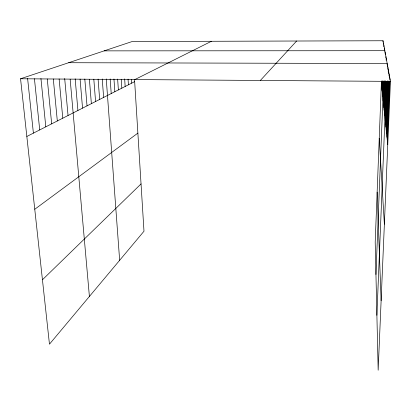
<?xml version="1.0" encoding="UTF-8"?>
<svg xmlns="http://www.w3.org/2000/svg" width="411" height="411" viewBox="0 0 411 411"><rect width="100%" height="100%" fill="white"/><g stroke="black" fill="none" stroke-linecap="round" stroke-linejoin="round"><path stroke-width="0.62" d="M381.465 80.952L375.202 242.151L378.161 370.249L390.45 81.373L383.026 40.751L132.172 41.526L20.55 78.768L49.459 344.187L143.989 231.218L134.551 79.724M382.98 42.03L383.026 40.751M381.547 85.205L381.696 81.383M381.727 86.952L381.953 81.224M383.391 44.296L383.442 43.021M381.917 88.755L382.215 81.116M382.107 90.605L382.482 81.059M383.833 46.7L383.884 45.426M382.307 92.511L382.759 81.054M382.513 94.479L383.042 81.101M384.3 49.253L384.347 47.979M382.723 96.503L383.329 81.198M384.516 51.226L384.593 49.315M375.952 274.491L383.627 81.347M383.165 100.746L383.956 80.91M385.056 53.399L385.107 52.12M383.396 102.966L384.27 81.162M385.323 54.869L385.374 53.589M383.638 105.262L384.609 81.137M383.884 107.636L384.963 80.885M385.888 57.951L385.939 56.677M384.141 110.091L385.302 81.321M386.155 60.222L386.237 58.305M384.408 112.624L385.693 80.916M384.681 115.255L386.057 81.481M376.892 315.299L386.458 81.465M387.136 64.815L387.193 63.535L68.688 62.708M385.266 120.88L386.89 81.388M387.491 66.741L387.542 65.467M385.585 123.896L387.357 80.936M387.83 69.397L387.912 67.471M385.908 127.03L387.814 81.054M388.21 71.473L388.292 69.557M386.248 130.287L388.292 81.275M388.611 73.641L388.688 71.73M386.602 133.673L388.811 80.972M389.022 75.896L389.099 73.99M386.972 137.202L389.315 81.47M389.453 78.27L389.53 76.348M387.357 140.881L389.875 81.363M389.926 80.083L389.982 78.804M260.348 80.458L296.619 41.018M42.441 279.763L141.04 183.923M34.765 209.266L137.875 133.113M26.833 136.473L134.669 81.635M134.839 79.575L211.408 41.285M104.183 50.866L384.845 50.697M20.55 78.768L390.45 81.373M27.599 78.398L33.399 133.133M381.367 83.505L387.758 144.718M34.432 78.717L39.718 129.922M40.946 78.532L45.806 126.829M47.27 78.989L51.668 123.845M53.312 78.994L57.324 120.973M59.122 78.953L62.78 118.193M64.686 78.506L68.046 115.517M70.153 79.236L89.403 296.449M75.172 78.804L77.915 110.497M80.083 79.061L82.544 108.144M84.805 79.015L87.024 105.868M89.408 79.4L91.365 103.659M93.816 79.195L95.578 101.517M98.09 79.046L99.662 99.436M102.236 78.948L103.629 97.422M106.254 78.902L119.652 260.302M110.158 78.902L111.217 93.564M113.95 78.953L114.854 91.715M117.633 79.056L118.383 89.917M121.214 79.21L121.82 88.17M124.661 78.891L125.165 86.469M128.047 79.118L128.417 84.815M131.345 79.395L131.587 83.207M379.24 138.245L384.372 224.195M377.149 192.132L381.12 300.708"/></g></svg>
